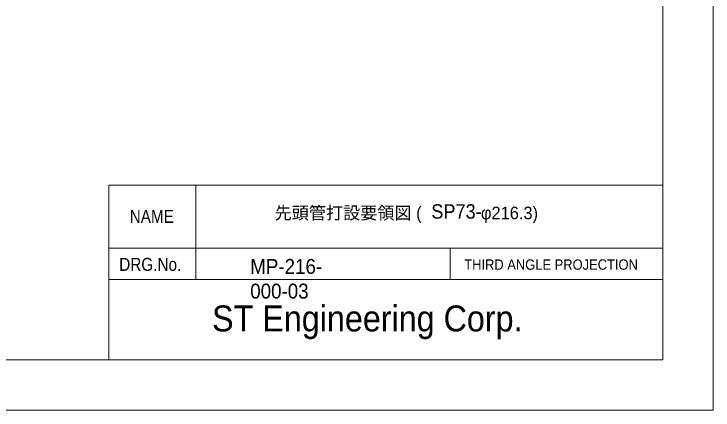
# Model space of a CAD drawing. Units: millimetres at full size, sheet at 1:2; details may follow other scales. Extents: x 4078 to 5758, y -31 to 1157.
# Drawn here: x 5200 to 5758, y -31 to 286 of the extents above; entities that cross this region are included whole.
import ezdxf
from ezdxf.enums import TextEntityAlignment as Align

# ---------------------------------------------------------------- set-up
doc = ezdxf.new("R2010")
doc.units = ezdxf.units.MM
doc.header["$LTSCALE"] = 2
for name, color, linetype, lineweight in [('6寸法線', 4, 'Continuous', 13), ('7 枠・タイトル', 7, 'Continuous', 13), ('7枠', 7, 'Continuous', 13)]:
    doc.layers.add(name, color=color, linetype=linetype, lineweight=lineweight)
doc.styles.add('Arial', font='')
doc.styles.add('ＭＳ Ｐゴシック', font='')
doc.styles.get('Arial').set_extended_font_data('Arial')
doc.styles.get('ＭＳ Ｐゴシック').set_extended_font_data('MS PGothic')

msp = doc.modelspace()

# ---------------------------------------------------------------- linework, layer by layer
at = {"layer": '7 枠・タイトル'}
for p, q in [((5275.839, 149.079), (5275.839, 9.384)), ((5275.839, 149.079), (5718.156, 149.079)), ((5345.209, 149.079), (5345.209, 73.627)), ((5275.839, 98.778), (5718.156, 98.778)), ((5548.287, 98.778), (5548.287, 73.627)), ((5275.839, 73.627), (5718.156, 73.627))]:
    msp.add_line(p, q, dxfattribs=at)
at = {"layer": '7枠'}
for p, q in [((5758.156, 1157.384), (5758.156, -30.616)), ((5718.156, 1117.384), (5718.156, 9.384)), ((4118.156, 9.384), (5718.156, 9.384)), ((4078.156, -30.616), (5758.156, -30.616))]:
    msp.add_line(p, q, dxfattribs=at)

# ---------------------------------------------------------------- texts
at = {"layer": '6寸法線', "color": 7, "style": 'ＭＳ Ｐゴシック'}
for s, p in [('先頭管打設要領図 (', (5408.169, 118.775)), ('φ216.3)', (5572.803, 118.775))]:
    msp.add_text(s, height=10.02, dxfattribs=at).set_placement(p, align=Align.BOTTOM_LEFT)
at = {"layer": '6寸法線', "color": 7, "style": 'Arial', "width": 0.9}
msp.add_text('SP73-', height=11.51, dxfattribs=at).set_placement((5533.258, 118.775), align=Align.BOTTOM_LEFT)
at = {"layer": '7 枠・タイトル'}
for s, height, style, width, p in [('NAME', 10.37, 'ＭＳ Ｐゴシック', 0.9, (5292.461, 115.686)), ('DRG.No.', 10.37, 'ＭＳ Ｐゴシック', 0.9, (5284.122, 77.418)), ('MP-216-', 11.91, 'Arial', 0.9, (5388.693, 74.53)), ('THIRD ANGLE PROJECTION', 8.297, 'ＭＳ Ｐゴシック', 0.95, (5559.538, 78.907)), ('000-03', 11.91, 'Arial', 0.9, (5388.693, 54.829)), ('ST Engineering Corp.', 20.74, 'ＭＳ Ｐゴシック', 0.95, (5358.232, 25.914))]:
    msp.add_text(s, height=height, dxfattribs=dict(at, style=style, width=width)).set_placement(p, align=Align.BOTTOM_LEFT)

doc.saveas('drawing.dxf')
